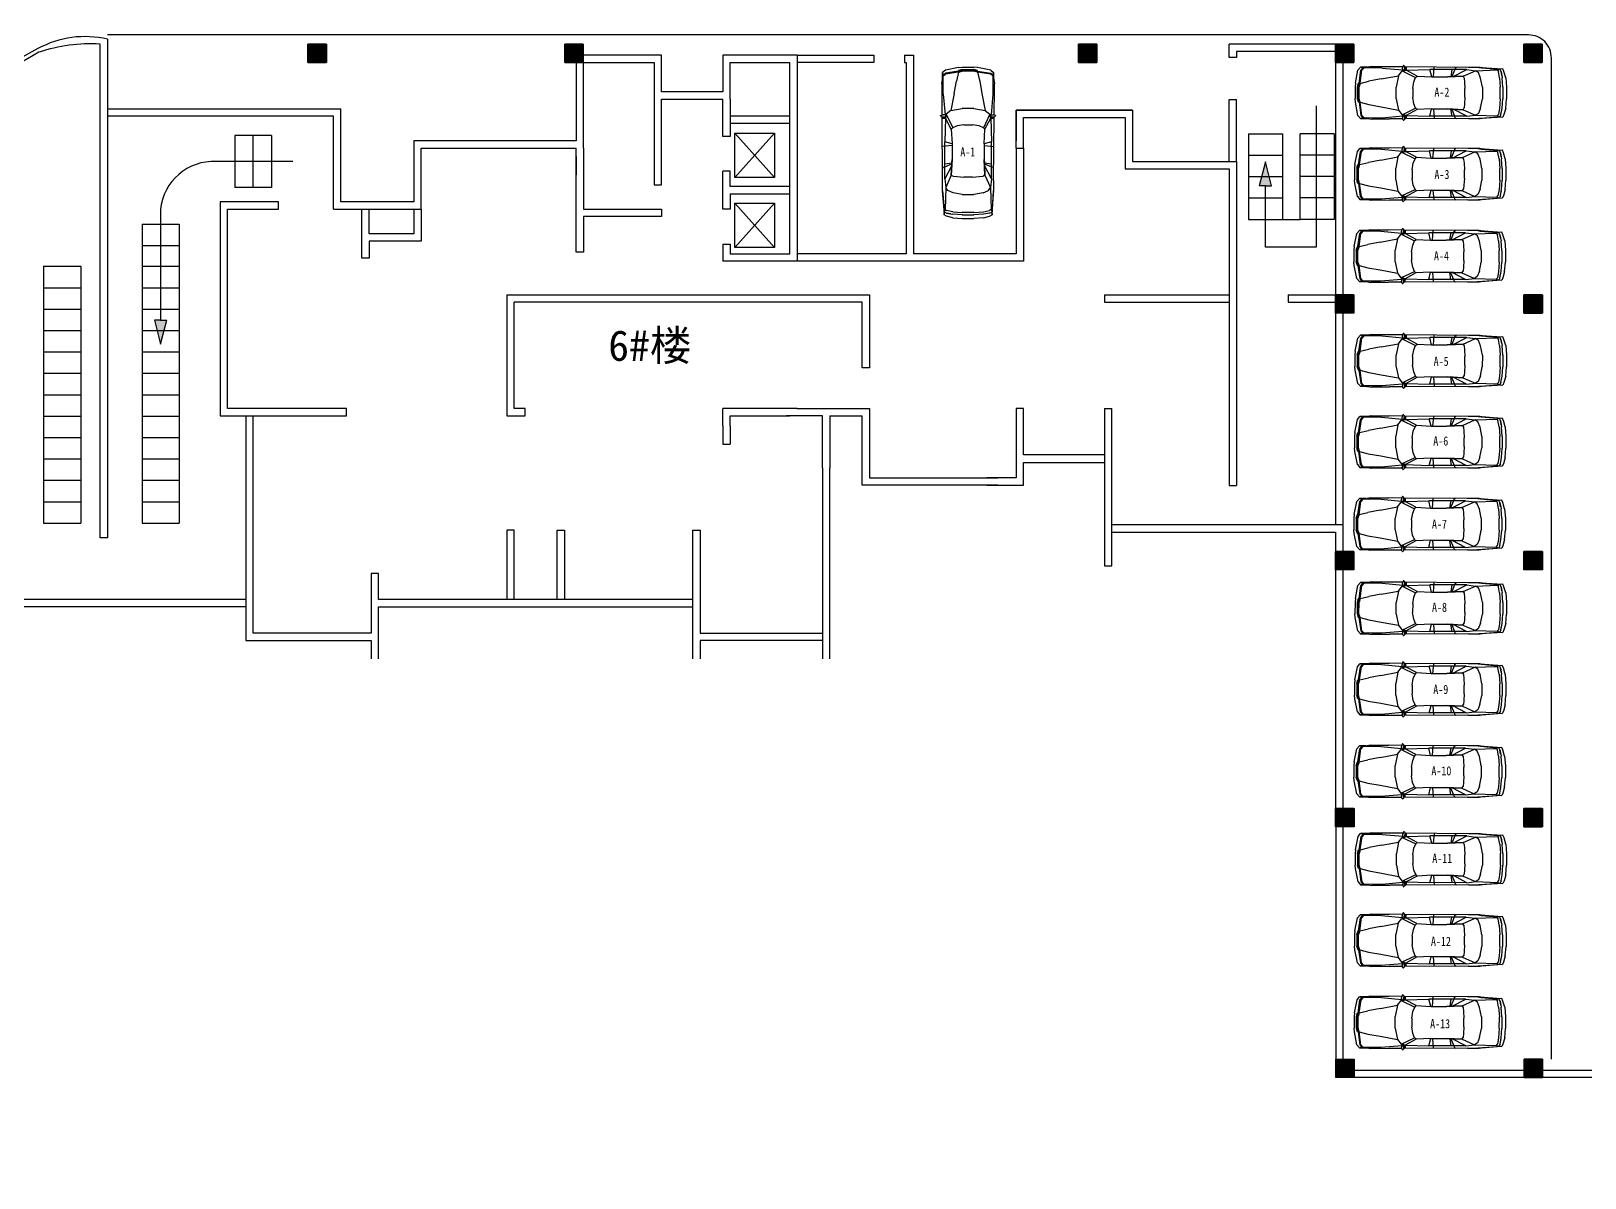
# Model space of a CAD drawing. Extents: x -266505272703 to 7385419, y -354256 to 107640740655.
# Drawn here: x 3659247 to 3710058, y -267170 to -229665 of the extents above; entities that cross this region are included whole.
import ezdxf

# ---------------------------------------------------------------- set-up
doc = ezdxf.new("R2010")
doc.units = 0
doc.header["$LTSCALE"] = 1000
for name, color, linetype in [('jb1', 42, 'Continuous'), ('PUB_TEXT', 7, 'Continuous'), ('QC', 8, 'Continuous'), ('ROOF', 4, 'Continuous'), ('标注', 3, 'Continuous'), ('红线', 1, 'Continuous')]:
    doc.layers.add(name, color=color, linetype=linetype)
doc.styles.get("Standard").update_dxf_attribs({"font": 'rs.shx', "bigfont": 'hztxt.shx'})
doc.styles.add('STYLE2', font='NSimSun.ttf', dxfattribs={"width": 0.8})
doc.styles.add('宋体', font='SimSun.ttf')

# ---------------------------------------------------------------- blocks, each defined once
blk = doc.blocks.new('M_F27')
for p, q in [((-2489, 522), (-2426, 736)), ((-2426, 736), (-2389, 824)), ((-2389, 824), (-1610, 874)), ((-2389, 824), (-1560, 874)), ((-2264, 812), (-2389, 824)), ((-2326, 736), (-2364, 522)), ((-2326, 736), (-2351, 596)), ((-2351, 594), (-2351, 596)), ((-2326, 736), (-2288, 811)), ((-2200, 786), (-2288, 811)), ((-2276, 522), (-2238, 736)), ((-2200, 786), (-2238, 736)), ((-1560, 874), (-2212, 815)), ((-2208, 815), (-2211, 814)), ((-1660, 862), (-2208, 815)), ((-1446, 761), (-2200, 786)), ((-1560, 874), (-1660, 862)), ((-1622, 510), (-1547, 698)), ((-1617, 869), (-1620, 866)), ((-1208, 874), (-1610, 874)), ((-1547, 698), (-1446, 761)), ((-1145, 799), (-1446, 761)), ((-1019, 572), (-1446, 761)), ((-1208, 874), (980, 889)), ((-1145, 799), (-682, 557)), ((-1145, 799), (124, 799)), ((-1019, 572), (-1057, 510)), ((-680, 556), (-1019, 572)), ((-1019, 572), (-479, 547)), ((-743, 849), (-793, 874)), ((-730, 799), (-743, 849)), ((-630, 555), (-730, 799)), ((-680, 556), (-630, 555)), ((-642, 799), (-605, 554)), ((-605, 554), (-630, 555)), ((-479, 547), (-605, 554)), ((61, 547), (-479, 547)), ((-2, 547), (-27, 877)), ((124, 799), (61, 547)), ((61, 547), (564, 572)), ((941, 773), (124, 799)), ((564, 572), (941, 773)), ((564, 572), (614, 522)), ((1079, 748), (614, 522)), ((941, 773), (941, 874)), ((983, 777), (941, 773)), ((941, 773), (987, 765)), ((980, 902), (995, 790)), ((980, 790), (980, 898)), ((995, 790), (980, 790)), ((980, 790), (992, 746)), ((984, 905), (1020, 939)), ((992, 746), (1021, 747)), ((995, 790), (1022, 746)), ((1022, 748), (995, 790)), ((1021, 747), (1022, 748)), ((1053, 768), (1022, 746)), ((1036, 935), (1062, 857)), ((1036, 756), (1079, 748)), ((1051, 889), (1497, 893)), ((1057, 776), (1062, 857)), ((1770, 849), (1058, 784)), ((1204, 585), (1079, 748)), ((1795, 472), (1204, 585)), ((1280, 196), (1204, 585)), ((1506, 899), (2121, 899)), ((2461, 849), (1770, 849)), ((2272, 876), (2121, 899)), ((2272, 876), (2272, 874)), ((2437, 851), (2272, 876)), ((2511, 874), (2287, 874)), ((2398, 849), (2461, 773)), ((2437, 850), (2433, 851)), ((2498, 773), (2436, 849)), ((2511, 874), (2450, 850)), ((2461, 773), (2523, 321)), ((2561, 321), (2498, 773)), ((2599, 773), (2511, 874)), ((2599, 773), (2687, 321)), ((-2489, 522), (-2514, 196)), ((-2514, -206), (-2514, 196)), ((-2364, 522), (-2389, 196)), ((-2389, -206), (-2389, 196)), ((-2301, 196), (-2276, 522)), ((-2301, 196), (-2301, -206)), ((-1622, 510), (-1685, 196)), ((-1685, -206), (-1685, 196)), ((-1082, 145), (-1070, 371)), ((-1082, 145), (-1082, -156)), ((-1070, 371), (-1057, 510)), ((614, 522), (677, 371)), ((677, 371), (714, 145)), ((714, -156), (714, 145)), ((1280, 196), (1280, -206)), ((2222, 397), (1795, 472)), ((2523, 321), (2222, 397)), ((2523, 321), (2586, 321)), ((2523, 321), (2561, 196)), ((2580, 196), (2542, 321)), ((2561, 196), (2561, -206)), ((2611, 196), (2574, 321)), ((2580, 321), (2618, 196)), ((2580, 196), (2580, -206)), ((2611, 196), (2611, -206)), ((2618, -206), (2618, 196)), ((2687, 321), (2699, 196)), ((2699, -206), (2699, 196)), ((-2489, -533), (-2514, -206)), ((-2489, -533), (-2426, -747)), ((-2389, -206), (-2364, -533)), ((-2326, -747), (-2364, -533)), ((-2276, -533), (-2301, -206)), ((-2276, -533), (-2238, -747)), ((-1685, -206), (-1622, -520)), ((-1622, -520), (-1547, -709)), ((-1070, -382), (-1082, -156)), ((-1057, -520), (-1070, -382)), ((-1019, -583), (-1057, -520)), ((614, -533), (564, -583)), ((677, -382), (614, -533)), ((1079, -759), (614, -533)), ((714, -156), (677, -382)), ((1204, -596), (1280, -206)), ((1795, -483), (1204, -596)), ((1795, -483), (2222, -407)), ((2523, -332), (2222, -407)), ((2523, -332), (2461, -784)), ((2561, -332), (2498, -784)), ((2523, -332), (2561, -206)), ((2586, -332), (2523, -332)), ((2580, -206), (2542, -332)), ((2618, -6), (2561, -6)), ((2574, -332), (2611, -206)), ((2618, -206), (2580, -332)), ((2687, -332), (2599, -784)), ((2687, -332), (2699, -206)), ((-2426, -747), (-2389, -835)), ((-2389, -835), (-2264, -823)), ((-1560, -885), (-2389, -835)), ((-1610, -885), (-2389, -835)), ((-2351, -607), (-2351, -605)), ((-2351, -607), (-2326, -747)), ((-2326, -747), (-2288, -822)), ((-2288, -822), (-2200, -797)), ((-2200, -797), (-2238, -747)), ((-2212, -826), (-1560, -885)), ((-2208, -826), (-2211, -825)), ((-1660, -872), (-2208, -826)), ((-1446, -772), (-2200, -797)), ((-1560, -885), (-1660, -872)), ((-1621, -877), (-1617, -880)), ((-1610, -885), (-1208, -885)), ((-1547, -709), (-1446, -772)), ((-1019, -583), (-1446, -772)), ((-1145, -809), (-1446, -772)), ((-1208, -885), (980, -900)), ((-682, -568), (-1145, -809)), ((-1145, -809), (124, -809)), ((-479, -558), (-1019, -583)), ((-1019, -583), (-680, -567)), ((-743, -860), (-793, -885)), ((-743, -860), (-730, -809)), ((-730, -809), (-630, -566)), ((-680, -567), (-682, -568)), ((-680, -567), (-630, -566)), ((-605, -565), (-642, -809)), ((-630, -566), (-605, -565)), ((-605, -565), (-479, -558)), ((61, -558), (-479, -558)), ((-2, -558), (-27, -884)), ((61, -558), (124, -809)), ((564, -583), (61, -558)), ((941, -784), (124, -809)), ((564, -583), (941, -784)), ((987, -776), (941, -784)), ((983, -788), (941, -784)), ((941, -885), (941, -784)), ((992, -757), (980, -800)), ((995, -800), (980, -800)), ((995, -800), (980, -913)), ((980, -909), (980, -800)), ((984, -916), (1020, -950)), ((992, -757), (1021, -758)), ((995, -800), (1022, -757)), ((1022, -758), (995, -800)), ((1021, -758), (1022, -758)), ((1022, -757), (1053, -779)), ((1036, -767), (1079, -759)), ((1036, -946), (1062, -867)), ((1051, -901), (1497, -904)), ((1057, -787), (1062, -867)), ((1770, -860), (1058, -795)), ((1204, -596), (1079, -759)), ((2121, -910), (1506, -910)), ((1770, -860), (2461, -860)), ((2121, -910), (2272, -887)), ((2270, -887), (2121, -910)), ((2437, -861), (2272, -887)), ((2272, -885), (2272, -887)), ((2285, -885), (2511, -885)), ((2398, -860), (2461, -784)), ((2436, -860), (2498, -784)), ((2437, -861), (2436, -860)), ((2450, -861), (2511, -885)), ((2599, -784), (2511, -885))]:
    blk.add_line(p, q)
for centre, start, end in [((990, 898), 132.965, 179.7454), ((1027, 932), 18.1573, 132.965), ((1047, 776), 305.1542, 356.8636), ((990, -909), 180.2546, 227.035), ((1027, -942), 227.035, 341.8427), ((1047, -787), 3.1798, 54.8458)]:
    blk.add_arc(centre, 10, start, end)
at = {"width": 0.8, "flags": 9}
for tag in ['XSIZE', 'YSIZE']:
    blk.add_attdef(tag, (0, 0), '', height=0.5, dxfattribs=at)

msp = doc.modelspace()

# ---------------------------------------------------------------- hatches: boundary and pattern name
at = {"layer": 'jb1', "linetype": 'ByBlock'}
h = msp.add_hatch(color=256, dxfattribs=at)
h.paths.add_polyline_path([(3207028, 61244), (3207028, -349256), (3784028, -349256), (3784028, 61244)], flags=16)
h.paths.add_polyline_path([(3194528, -354256), (3194528, 66244), (3789028, 66244), (3789028, -354256)])
h.paths.add_polyline_path([(3205987, -18360), (3205987, -12971), (3203126, -12971), (3203126, -18360)], flags=24)
h.paths.add_polyline_path([(3201099, -18348), (3201099, -12948), (3198270, -12948), (3198270, -18348)], flags=24)
edge = h.paths.add_edge_path(flags=16)
edge.add_line((3207028, 61244), (3197028, 61244))
edge.add_line((3197028, 61244), (3197028, -23256))
edge.add_line((3197028, -23256), (3207028, -23256))
edge = h.paths.add_edge_path(flags=16)
edge.add_line((3202028, 61244), (3202028, -18256))
h.paths.add_polyline_path([(3201021, -22371), (3201021, -20286), (3198223, -20286), (3198223, -22371)], flags=24)
h.paths.add_polyline_path([(3205457, -22424), (3205457, -20318), (3202722, -20318), (3202722, -22424)], flags=24)
edge = h.paths.add_edge_path(flags=0)
edge.add_line((3197028, -18256), (3207028, -18256))
edge = h.paths.add_edge_path(flags=0)
edge.add_line((3197028, -10756), (3207028, -10756))
edge = h.paths.add_edge_path(flags=0)
edge.add_line((3197028, 744), (3207028, 744))
h.paths.add_polyline_path([(3205940, 8359), (3205940, 13623), (3203017, 13623), (3203017, 8359)], flags=24)
h.paths.add_polyline_path([(3200990, 8419), (3200990, 12965), (3198161, 12965), (3198161, 8419)], flags=24)
edge = h.paths.add_edge_path(flags=0)
edge.add_line((3197028, 8244), (3207028, 8244))
edge = h.paths.add_edge_path(flags=0)
edge.add_line((3197028, 15744), (3207028, 15744))
h.paths.add_polyline_path([(3201180, 34865), (3201180, 40170), (3198382, 40170), (3198382, 34865)], flags=24)
h.paths.add_polyline_path([(3205969, 34786), (3205969, 39997), (3203329, 39997), (3203329, 34786)], flags=24)
edge = h.paths.add_edge_path(flags=0)
edge.add_line((3197028, 27244), (3207028, 27244))
edge = h.paths.add_edge_path(flags=0)
edge.add_line((3197028, 34744), (3207028, 34744))
edge = h.paths.add_edge_path(flags=0)
edge.add_line((3197028, 42244), (3207028, 42244))
edge = h.paths.add_edge_path(flags=0)
edge.add_line((3197028, 53744), (3207028, 53744))
edge = h.paths.add_edge_path(flags=0)
edge.add_line((3504528, -349256), (3504528, -335256))
edge.add_line((3504528, -335256), (3784028, -335256))
edge = h.paths.add_edge_path(flags=0)
edge.add_line((3580028, -344756), (3670028, -344756))
edge = h.paths.add_edge_path(flags=0)
edge.add_line((3580028, -340256), (3670028, -340256))
h.paths.add_polyline_path([(3580921, -339322), (3586279, -339322), (3586279, -336555), (3580921, -336555)], flags=8)
h.paths.add_polyline_path([(3581167, -348327), (3586242, -348327), (3586242, -345529), (3581167, -345529)], flags=8)
edge = h.paths.add_edge_path(flags=0)
edge.add_line((3511834, -341564), (3511834, -341020))
edge = h.paths.add_edge_path(flags=0)
edge.add_line((3518840, -341020), (3518840, -341564))
edge = h.paths.add_edge_path(flags=0)
edge.add_line((3517008, -341564), (3517008, -341020))
edge = h.paths.add_edge_path(flags=0)
edge.add_arc((3515337, -341290), 439, 0, 360)
edge = h.paths.add_edge_path(flags=0)
edge.add_arc((3515337, -341290), 952, 0, 360)
edge = h.paths.add_edge_path(flags=0)
edge.add_line((3513691, -341020), (3513691, -341564))
edge = h.paths.add_edge_path(flags=0)
edge.add_line((3580028, -349256), (3580028, -335256))
h.paths.add_polyline_path([(3528821, -347040), (3562658, -347040), (3562658, -344592), (3528821, -344592)], flags=8)
edge = h.paths.add_edge_path(flags=0)
edge.add_arc((3514570, -346293), 254, 23.8671, 164.0253)
edge = h.paths.add_edge_path(flags=0)
edge.add_line((3514326, -346552), (3514326, -346775))
edge.add_line((3514326, -346775), (3514216, -346775))
edge.add_line((3514216, -346775), (3514216, -346328))
edge = h.paths.add_edge_path(flags=0)
edge.add_line((3514216, -346258), (3514216, -345945))
edge.add_line((3514216, -345945), (3514326, -345945))
edge.add_line((3514326, -345945), (3514326, -346034))
edge = h.paths.add_edge_path(flags=0)
edge.add_line((3513019, -343617), (3515077, -343617))
edge = h.paths.add_edge_path(flags=0)
edge.add_line((3515077, -344162), (3513019, -344162))
edge = h.paths.add_edge_path(flags=0)
edge.add_line((3513019, -341564), (3513019, -343617))
edge = h.paths.add_edge_path(flags=0)
edge.add_line((3512499, -343617), (3512499, -341564))
edge = h.paths.add_edge_path(flags=0)
edge.add_line((3513019, -344830), (3512499, -344830))
h.paths.add_polyline_path([(3512811, -345945), (3512918, -345945), (3512918, -346778), (3512811, -346778)], flags=0)
h.paths.add_polyline_path([(3512802, -345680), (3512915, -345680), (3512915, -345855), (3512802, -345855)], flags=0)
edge = h.paths.add_edge_path(flags=0)
edge.add_line((3512499, -344830), (3512499, -344162))
edge = h.paths.add_edge_path(flags=0)
edge.add_line((3511834, -343617), (3512499, -343617))
edge = h.paths.add_edge_path(flags=0)
edge.add_line((3511834, -344162), (3511834, -343617))
edge = h.paths.add_edge_path(flags=0)
edge.add_line((3512499, -344162), (3511834, -344162))
edge = h.paths.add_edge_path(flags=0)
edge.add_line((3512484, -346058), (3512484, -346775))
edge.add_line((3512484, -346775), (3512370, -346775))
edge.add_line((3512370, -346775), (3512370, -346058))
edge = h.paths.add_edge_path(flags=0)
edge.add_line((3512370, -346058), (3512213, -346058))
edge.add_line((3512213, -346058), (3512213, -345948))
edge.add_line((3512213, -345948), (3512370, -345948))
edge = h.paths.add_edge_path(flags=0)
edge.add_line((3512370, -345948), (3512370, -345683))
edge.add_line((3512370, -345683), (3512484, -345683))
edge.add_line((3512484, -345683), (3512484, -345948))
edge = h.paths.add_edge_path(flags=0)
edge.add_line((3512484, -345948), (3512641, -345948))
edge.add_line((3512641, -345948), (3512641, -346058))
edge.add_line((3512641, -346058), (3512484, -346058))
edge = h.paths.add_edge_path(flags=0)
edge.add_line((3513019, -344162), (3513019, -344830))
edge = h.paths.add_edge_path(flags=0)
edge.add_arc((3514570, -346293), 356, 174.3933, 185.6067)
edge = h.paths.add_edge_path(flags=0)
edge.add_arc((3513552, -346367), 312, 10.9739, 349.0261)
edge = h.paths.add_edge_path(flags=0)
edge.add_line((3513859, -346308), (3513859, -346427))
edge = h.paths.add_edge_path(flags=0)
edge.add_arc((3513552, -346367), 428, 44.2885, 315.7115)
edge = h.paths.add_edge_path(flags=0)
edge.add_line((3513859, -346068), (3513859, -345945))
edge.add_line((3513859, -345945), (3513978, -345945))
edge.add_line((3513978, -345945), (3513978, -346781))
edge.add_line((3513978, -346781), (3513859, -346781))
edge.add_line((3513859, -346781), (3513859, -346666))
edge = h.paths.add_edge_path(flags=0)
edge.add_line((3512499, -341564), (3511834, -341564))
edge = h.paths.add_edge_path(flags=0)
edge.add_line((3513691, -341564), (3513019, -341564))
edge = h.paths.add_edge_path(flags=0)
edge.add_line((3518197, -341564), (3518197, -343617))
edge = h.paths.add_edge_path(flags=0)
edge.add_line((3517677, -343617), (3517677, -341564))
edge = h.paths.add_edge_path(flags=0)
edge.add_line((3518865, -344162), (3518197, -344162))
edge = h.paths.add_edge_path(flags=0)
edge.add_line((3518197, -343617), (3518865, -343617))
edge = h.paths.add_edge_path(flags=0)
edge.add_line((3518197, -344162), (3518197, -344830))
edge = h.paths.add_edge_path(flags=0)
edge.add_line((3518865, -343617), (3518865, -344162))
edge = h.paths.add_edge_path(flags=0)
edge.add_line((3515597, -342974), (3515597, -343617))
edge = h.paths.add_edge_path(flags=0)
edge.add_line((3515077, -342974), (3515597, -342974))
edge = h.paths.add_edge_path(flags=0)
edge.add_line((3515077, -343617), (3515077, -342974))
edge = h.paths.add_edge_path(flags=0)
edge.add_line((3515597, -343617), (3517677, -343617))
edge = h.paths.add_edge_path(flags=0)
edge.add_line((3517677, -344830), (3517677, -344162))
edge = h.paths.add_edge_path(flags=0)
edge.add_line((3517677, -344162), (3515597, -344162))
edge = h.paths.add_edge_path(flags=0)
edge.add_line((3515077, -344805), (3515077, -344162))
edge = h.paths.add_edge_path(flags=0)
edge.add_line((3515597, -344805), (3515077, -344805))
edge = h.paths.add_edge_path(flags=0)
edge.add_line((3515597, -344162), (3515597, -344805))
edge = h.paths.add_edge_path(flags=0)
edge.add_line((3518197, -344830), (3517677, -344830))
edge = h.paths.add_edge_path(flags=0)
edge.add_arc((3518301, -346289), 254, 23.8671, 164.0253)
edge = h.paths.add_edge_path(flags=0)
edge.add_line((3518057, -346219), (3518057, -346359))
edge = h.paths.add_edge_path(flags=0)
edge.add_line((3518057, -346359), (3518057, -346548))
edge = h.paths.add_edge_path(flags=0)
edge.add_line((3518057, -346548), (3518057, -346771))
edge.add_line((3518057, -346771), (3517947, -346771))
edge.add_line((3517947, -346771), (3517947, -346324))
edge = h.paths.add_edge_path(flags=0)
edge.add_arc((3518301, -346289), 356, 174.3933, 185.6067)
edge = h.paths.add_edge_path(flags=0)
edge.add_line((3517947, -346255), (3517947, -345941))
edge.add_line((3517947, -345941), (3518057, -345941))
edge.add_line((3518057, -345941), (3518057, -346030))
edge = h.paths.add_edge_path(flags=0)
edge.add_arc((3518301, -346289), 356, 11.9054, 133.2969)
edge = h.paths.add_edge_path(flags=0)
edge.add_line((3518649, -346216), (3518649, -346771))
edge.add_line((3518649, -346771), (3518533, -346771))
edge.add_line((3518533, -346771), (3518533, -346559))
edge = h.paths.add_edge_path(flags=0)
edge.add_line((3518533, -346392), (3518533, -346559))
edge = h.paths.add_edge_path(flags=0)
edge.add_line((3518533, -346392), (3518533, -346187))
edge = h.paths.add_edge_path(flags=0)
edge.add_arc((3517283, -346363), 312, 10.9739, 349.0261)
edge = h.paths.add_edge_path(flags=0)
edge.add_line((3517590, -346304), (3517590, -346423))
edge = h.paths.add_edge_path(flags=0)
edge.add_arc((3517283, -346363), 428, 44.2885, 315.7115)
edge = h.paths.add_edge_path(flags=0)
edge.add_line((3517590, -346064), (3517590, -345941))
edge.add_line((3517590, -345941), (3517709, -345941))
edge.add_line((3517709, -345941), (3517709, -346777))
edge.add_line((3517709, -346777), (3517590, -346777))
edge.add_line((3517590, -346777), (3517590, -346663))
edge = h.paths.add_edge_path(flags=0)
edge.add_line((3516060, -346333), (3516060, -346166))
edge = h.paths.add_edge_path(flags=0)
edge.add_line((3516060, -346333), (3516060, -346538))
edge = h.paths.add_edge_path(flags=0)
edge.add_arc((3516292, -346436), 254, 203.8671, 344.0253)
edge = h.paths.add_edge_path(flags=0)
edge.add_line((3516537, -346505), (3516537, -346366))
edge = h.paths.add_edge_path(flags=0)
edge.add_line((3516537, -346366), (3516537, -346176))
edge = h.paths.add_edge_path(flags=0)
edge.add_line((3516537, -346176), (3516537, -345954))
edge.add_line((3516537, -345954), (3516647, -345954))
edge.add_line((3516647, -345954), (3516647, -346401))
edge = h.paths.add_edge_path(flags=0)
edge.add_arc((3516292, -346436), 356, 354.3933, 365.6067)
edge = h.paths.add_edge_path(flags=0)
edge.add_line((3516647, -346470), (3516647, -346784))
edge.add_line((3516647, -346784), (3516537, -346784))
edge.add_line((3516537, -346784), (3516537, -346695))
edge = h.paths.add_edge_path(flags=0)
edge.add_arc((3516292, -346436), 356, 191.9054, 313.2969)
edge = h.paths.add_edge_path(flags=0)
edge.add_line((3515944, -346509), (3515944, -345954))
edge.add_line((3515944, -345954), (3516060, -345954))
edge.add_line((3516060, -345954), (3516060, -346166))
h.paths.add_polyline_path([(3515258, -347039), (3515371, -346773), (3515050, -345951), (3515179, -345951), (3515429, -346606), (3515696, -345947), (3515822, -345947), (3515379, -347039)], flags=0)
edge = h.paths.add_edge_path(flags=0)
edge.add_line((3514326, -346223), (3514326, -346363))
edge = h.paths.add_edge_path(flags=0)
edge.add_line((3514326, -346363), (3514326, -346552))
edge = h.paths.add_edge_path(flags=0)
edge.add_arc((3514570, -346293), 356, 11.9054, 133.2969)
edge = h.paths.add_edge_path(flags=0)
edge.add_line((3514918, -346220), (3514918, -346775))
edge.add_line((3514918, -346775), (3514802, -346775))
edge.add_line((3514802, -346775), (3514802, -346563))
edge = h.paths.add_edge_path(flags=0)
edge.add_line((3514802, -346396), (3514802, -346563))
edge = h.paths.add_edge_path(flags=0)
edge.add_line((3514802, -346396), (3514802, -346190))
edge = h.paths.add_edge_path(flags=0)
edge.add_line((3518840, -341564), (3518197, -341564))
edge = h.paths.add_edge_path(flags=0)
edge.add_line((3517677, -341564), (3517008, -341564))
h.paths.add_polyline_path([(3580874, -344098), (3586179, -344098), (3586179, -341300), (3580874, -341300)], flags=8)
edge = h.paths.add_edge_path(flags=0)
edge.add_line((3515077, -338991), (3513019, -338991))
edge = h.paths.add_edge_path(flags=0)
edge.add_line((3513019, -338447), (3515077, -338447))
edge = h.paths.add_edge_path(flags=0)
edge.add_line((3512499, -337779), (3513019, -337779))
edge = h.paths.add_edge_path(flags=0)
edge.add_line((3511834, -338447), (3512499, -338447))
edge = h.paths.add_edge_path(flags=0)
edge.add_line((3511834, -338991), (3511834, -338447))
edge = h.paths.add_edge_path(flags=0)
edge.add_line((3512499, -338991), (3511834, -338991))
edge = h.paths.add_edge_path(flags=0)
edge.add_line((3512499, -338447), (3512499, -337779))
edge = h.paths.add_edge_path(flags=0)
edge.add_line((3511834, -341020), (3512499, -341020))
edge = h.paths.add_edge_path(flags=0)
edge.add_line((3512499, -341020), (3512499, -338991))
edge = h.paths.add_edge_path(flags=0)
edge.add_line((3513019, -337779), (3513019, -338447))
edge = h.paths.add_edge_path(flags=0)
edge.add_line((3513019, -341020), (3513691, -341020))
edge = h.paths.add_edge_path(flags=0)
edge.add_line((3513019, -338991), (3513019, -341020))
edge = h.paths.add_edge_path(flags=0)
edge.add_line((3518865, -338991), (3518197, -338991))
edge = h.paths.add_edge_path(flags=0)
edge.add_line((3518197, -338447), (3518865, -338447))
edge = h.paths.add_edge_path(flags=0)
edge.add_line((3518197, -337779), (3518197, -338447))
edge = h.paths.add_edge_path(flags=0)
edge.add_line((3518865, -338447), (3518865, -338991))
edge = h.paths.add_edge_path(flags=0)
edge.add_line((3517677, -338991), (3515622, -338991))
edge = h.paths.add_edge_path(flags=0)
edge.add_line((3515077, -339634), (3515077, -338991))
edge = h.paths.add_edge_path(flags=0)
edge.add_line((3515622, -339634), (3515077, -339634))
edge = h.paths.add_edge_path(flags=0)
edge.add_line((3515622, -338991), (3515622, -339634))
edge = h.paths.add_edge_path(flags=0)
edge.add_line((3515622, -337804), (3515622, -338447))
edge = h.paths.add_edge_path(flags=0)
edge.add_line((3515077, -337804), (3515622, -337804))
edge = h.paths.add_edge_path(flags=0)
edge.add_line((3515077, -338447), (3515077, -337804))
edge = h.paths.add_edge_path(flags=0)
edge.add_line((3515622, -338447), (3517677, -338447))
edge = h.paths.add_edge_path(flags=0)
edge.add_line((3517677, -338447), (3517677, -337779))
edge = h.paths.add_edge_path(flags=0)
edge.add_line((3517677, -337779), (3518197, -337779))
edge = h.paths.add_edge_path(flags=0)
edge.add_line((3518197, -341020), (3518840, -341020))
edge = h.paths.add_edge_path(flags=0)
edge.add_line((3517008, -341020), (3517677, -341020))
edge = h.paths.add_edge_path(flags=0)
edge.add_line((3517677, -341020), (3517677, -338991))
edge = h.paths.add_edge_path(flags=0)
edge.add_line((3518197, -338991), (3518197, -341020))
h.paths.add_polyline_path([(3748525, -351778), (3760192, -351778), (3760192, -349903), (3748525, -349903)], flags=24)
edge = h.paths.add_edge_path(flags=0)
edge.add_line((3710028, -342256), (3784028, -342256))
edge = h.paths.add_edge_path(flags=0)
edge.add_line((3601028, -335256), (3601028, -349256))
edge = h.paths.add_edge_path(flags=0)
edge.add_line((3589528, -335256), (3589528, -349256))
edge = h.paths.add_edge_path(flags=0)
edge.add_line((3612528, -335256), (3612528, -349256))
edge = h.paths.add_edge_path(flags=0)
edge.add_line((3624028, -335256), (3624028, -349256))
edge = h.paths.add_edge_path(flags=0)
edge.add_line((3647028, -335256), (3647028, -349256))
edge = h.paths.add_edge_path(flags=0)
edge.add_line((3635528, -335256), (3635528, -349256))
edge = h.paths.add_edge_path(flags=0)
edge.add_line((3658528, -335256), (3658528, -349256))
edge = h.paths.add_edge_path(flags=0)
edge.add_line((3670028, -335256), (3670028, -349256))
h.paths.add_polyline_path([(3711053, -341578), (3716432, -341578), (3716432, -338749), (3711053, -338749)], flags=8)
edge = h.paths.add_edge_path(flags=0)
edge.add_line((3710028, -335256), (3710028, -349256))
edge = h.paths.add_edge_path(flags=0)
edge.add_line((3720028, -335256), (3720028, -349256))
h.paths.add_polyline_path([(3711079, -345640), (3716406, -345640), (3716406, -342968), (3711079, -342968)], flags=8)
h.paths.add_polyline_path([(3711053, -348311), (3716432, -348311), (3716432, -345482), (3711053, -345482)], flags=8)
h.paths.add_polyline_path([(3624911, -339311), (3632210, -339311), (3632210, -336482), (3624911, -336482)], flags=8)
h.paths.add_polyline_path([(3602005, -339364), (3609221, -339364), (3609221, -336472), (3602005, -336472)], flags=8)
h.paths.add_polyline_path([(3590516, -339353), (3597689, -339353), (3597689, -336524), (3590516, -336524)], flags=8)
h.paths.add_polyline_path([(3613157, -339384), (3619486, -339384), (3619486, -336493), (3613157, -336493)], flags=8)
h.paths.add_polyline_path([(3647932, -339290), (3655148, -339290), (3655148, -336587), (3647932, -336587)], flags=8)
h.paths.add_polyline_path([(3636077, -339384), (3642406, -339384), (3642406, -336493), (3636077, -336493)], flags=8)
h.paths.add_polyline_path([(3659500, -339327), (3666558, -339327), (3666558, -336529), (3659500, -336529)], flags=8)
h.paths.add_polyline_path([(3711074, -338940), (3716222, -338940), (3716222, -336236), (3711074, -336236)], flags=8)
edge = h.paths.add_edge_path(flags=0)
edge.add_line((3760028, -335256), (3760028, -349256))
edge = h.paths.add_edge_path(flags=0)
edge.add_line((3770028, -335256), (3770028, -349256))
h.paths.add_polyline_path([(3761611, -342149), (3766706, -342149), (3766706, -339414), (3761611, -339414)], flags=8)
h.paths.add_polyline_path([(3768122, -351862), (3777724, -351862), (3777724, -349980), (3768122, -349980)], flags=24)
edge = h.paths.add_edge_path(flags=0)
edge.add_line((3760028, -345756), (3784028, -345756))
h.paths.add_polyline_path([(3761437, -348959), (3766512, -348959), (3766512, -346162), (3761437, -346162)], flags=8)
h.paths.add_polyline_path([(3761482, -345773), (3766693, -345773), (3766693, -342881), (3761482, -342881)], flags=8)
edge = h.paths.add_edge_path(flags=0)
edge.add_line((3760028, -338756), (3784028, -338756))
h.paths.add_polyline_path([(3761355, -338711), (3766723, -338711), (3766723, -335787), (3761355, -335787)], flags=8)
h.paths.add_polyline_path([(3732909, -341175), (3744153, -341175), (3744153, -336791), (3732909, -336791)], flags=8)
h.paths.add_polyline_path([(3774282, -341950), (3776471, -341950), (3776471, -339865), (3774282, -339865)], flags=8)
h.paths.add_polyline_path([(3681133, -345871), (3701185, -345871), (3701185, -340511), (3681133, -340511)], flags=8)
h.paths.add_polyline_path([(3444535, -317388), (3497618, -317388), (3497618, -307471), (3444535, -307471)], flags=8)
for points in [[(3668301, -230691), (3668902, -230691), (3668902, -230090), (3668301, -230090)], [(3676702, -230691), (3677303, -230691), (3677303, -230090), (3676702, -230090)], [(3693501, -230691), (3694102, -230691), (3694102, -230090), (3693501, -230090)], [(3693501, -230691), (3694102, -230691), (3694102, -230090), (3693501, -230090)], [(3693501, -230692), (3694102, -230692), (3694102, -230091), (3693501, -230091)], [(3701899, -230692), (3702501, -230692), (3702501, -230091), (3701899, -230091)], [(3701902, -230691), (3702503, -230691), (3702503, -230090), (3701902, -230090)], [(3708059, -230692), (3708661, -230692), (3708661, -230091), (3708059, -230091)], [(3701903, -238892), (3702505, -238892), (3702505, -238291), (3701903, -238291)], [(3701903, -238892), (3702505, -238892), (3702505, -238291), (3701903, -238291)], [(3708063, -238892), (3708665, -238892), (3708665, -238291), (3708063, -238291)], [(3701903, -247287), (3702505, -247287), (3702505, -246686), (3701903, -246686)], [(3708063, -247287), (3708665, -247287), (3708665, -246686), (3708063, -246686)], [(3701903, -255688), (3702505, -255688), (3702505, -255087), (3701903, -255087)], [(3701906, -255687), (3702507, -255687), (3702507, -255087), (3701906, -255087)], [(3708063, -255688), (3708665, -255688), (3708665, -255087), (3708063, -255087)], [(3701907, -263888), (3702509, -263888), (3702509, -263287), (3701907, -263287)], [(3701907, -263888), (3702509, -263888), (3702509, -263287), (3701907, -263287)], [(3708067, -263888), (3708669, -263888), (3708669, -263287), (3708067, -263287)]]:
    msp.add_hatch(color=256, dxfattribs=at).paths.add_polyline_path(points)
h = msp.add_hatch(color=256, dxfattribs=at)
h.paths.add_polyline_path([(3699408, -234726), (3699608, -234726), (3699808, -234726), (3699749, -234493), (3699467, -234493)])
h.paths.add_polyline_path([(3699467, -234493), (3699749, -234493), (3699608, -233939)])
h = msp.add_hatch(color=256, dxfattribs=at)
h.paths.add_polyline_path([(3663681, -239115), (3663481, -239115), (3663281, -239115), (3663341, -239348), (3663622, -239348)])
h.paths.add_polyline_path([(3663622, -239348), (3663341, -239348), (3663481, -239902)])

# ---------------------------------------------------------------- linework, layer by layer
for p, q in [((3661506, -236575), (3661506, -230090)), ((3661746, -229931), (3661746, -246235)), ((3668301, -230091), (3668301, -230691)), ((3668901, -230091), (3668301, -230091)), ((3668901, -230691), (3668901, -230091)), ((3676702, -230091), (3676702, -230691)), ((3677302, -230091), (3676702, -230091)), ((3677302, -230691), (3677302, -230091)), ((3693501, -230091), (3693501, -230691)), ((3694101, -230091), (3693501, -230091)), ((3693501, -230091), (3693501, -230691)), ((3694101, -230091), (3693501, -230091)), ((3693501, -230092), (3693501, -230692)), ((3694101, -230092), (3693501, -230092)), ((3694101, -230691), (3694101, -230091)), ((3694101, -230691), (3694101, -230091)), ((3694101, -230692), (3694101, -230092)), ((3701899, -230092), (3701899, -230692)), ((3702499, -230092), (3701899, -230092)), ((3701902, -230091), (3701902, -230691)), ((3702502, -230091), (3701902, -230091)), ((3702499, -230692), (3702499, -230092)), ((3702502, -230691), (3702502, -230091)), ((3708059, -230092), (3708059, -230692)), ((3708659, -230092), (3708059, -230092)), ((3708659, -230692), (3708659, -230092)), ((3679863, -230451), (3677066, -230451)), ((3677066, -230451), (3677066, -233251)), ((3679863, -231651), (3679863, -230451)), ((3684303, -230451), (3681863, -230451)), ((3681863, -230451), (3681863, -231651)), ((3684303, -230451), (3684303, -237191)), ((3668301, -230691), (3668901, -230691)), ((3676702, -230691), (3677302, -230691)), ((3677306, -233491), (3677306, -230691)), ((3677306, -230691), (3679623, -230691)), ((3679623, -230691), (3679623, -231891)), ((3682103, -231891), (3682103, -230691)), ((3682103, -230691), (3684063, -230691)), ((3684063, -236951), (3684063, -230691)), ((3693501, -230691), (3694101, -230691)), ((3693501, -230691), (3694101, -230691)), ((3693501, -230692), (3694101, -230692)), ((3701899, -230692), (3702499, -230692)), ((3701902, -230691), (3702502, -230691)), ((3708059, -230692), (3708659, -230692)), ((3681863, -231651), (3679863, -231651)), ((3679623, -231891), (3679623, -234691)), ((3679863, -231891), (3681863, -231891)), ((3679863, -234691), (3679863, -231891)), ((3681863, -233111), (3681863, -231891)), ((3682103, -231891), (3682103, -233111)), ((3661746, -232211), (3669373, -232211)), ((3669133, -232451), (3661746, -232451)), ((3669133, -235491), (3669133, -232451)), ((3669373, -235251), (3669373, -232211)), ((3682103, -232435), (3684063, -232435)), ((3682103, -232675), (3684063, -232675)), ((3691463, -233491), (3691463, -232251)), ((3691463, -232251), (3695263, -232251)), ((3691703, -233491), (3691703, -232491)), ((3691703, -232491), (3695023, -232491)), ((3695023, -232491), (3695023, -234171)), ((3695263, -232251), (3695263, -233931)), ((3665910, -233075), (3665910, -234782)), ((3667110, -233075), (3665910, -233075)), ((3666500, -233075), (3666500, -234782)), ((3667110, -233075), (3667110, -234782)), ((3682103, -233111), (3681863, -233111)), ((3682265, -232999), (3683554, -234453)), ((3683554, -232999), (3682265, -234453)), ((3677066, -233251), (3671766, -233251)), ((3671766, -233251), (3671766, -235251)), ((3672006, -235491), (3672006, -233491)), ((3672006, -233491), (3677066, -233491)), ((3674866, -233251), (3674626, -233251)), ((3677066, -233251), (3674866, -233251)), ((3677066, -236891), (3677066, -233491)), ((3677306, -233491), (3677306, -235491)), ((3691463, -233491), (3691703, -233491)), ((3667809, -233931), (3665307, -233931)), ((3677066, -233770), (3677066, -234370)), ((3695023, -234171), (3698423, -234171)), ((3695263, -233931), (3698663, -233931)), ((3698423, -234171), (3698423, -236579)), ((3698663, -233931), (3698663, -237297)), ((3698663, -233931), (3698663, -244526)), ((3699608, -233939), (3699408, -234726)), ((3699808, -234726), (3699608, -233939)), ((3679623, -234691), (3679863, -234691)), ((3682103, -234251), (3681863, -234251)), ((3681863, -235491), (3681863, -234251)), ((3682103, -234751), (3682103, -234251)), ((3699608, -234726), (3699408, -234726)), ((3699608, -234726), (3699808, -234726)), ((3665426, -235251), (3665426, -242251)), ((3667336, -235251), (3665426, -235251)), ((3667110, -234782), (3665910, -234782)), ((3667336, -235491), (3667336, -235251)), ((3671766, -235251), (3669373, -235251)), ((3684063, -234751), (3682103, -234751)), ((3682103, -234991), (3684063, -234991)), ((3682103, -234991), (3682103, -235491)), ((3684063, -234991), (3684063, -234751)), ((3663481, -235504), (3663481, -239115)), ((3665666, -235491), (3667336, -235491)), ((3665666, -242011), (3665666, -235491)), ((3669133, -235491), (3672006, -235491)), ((3670066, -237091), (3670066, -235491)), ((3670306, -236291), (3670306, -235491)), ((3671766, -235491), (3671766, -236291)), ((3672006, -235491), (3672006, -236531)), ((3677306, -235491), (3679863, -235491)), ((3679863, -235731), (3677306, -235731)), ((3677306, -235731), (3677306, -236891)), ((3679863, -235491), (3679863, -235731)), ((3682103, -235491), (3681863, -235491)), ((3683554, -235290), (3682265, -236744)), ((3682265, -235290), (3683554, -236744)), ((3662879, -235980), (3664094, -235980)), ((3662879, -235980), (3662879, -245756)), ((3664094, -235980), (3664094, -245756)), ((3661506, -246235), (3661506, -236575)), ((3662879, -236680), (3664094, -236680)), ((3671766, -236291), (3670306, -236291)), ((3672006, -236531), (3670306, -236531)), ((3670306, -236531), (3670306, -237091)), ((3681863, -236631), (3681863, -237191)), ((3681863, -236631), (3682103, -236631)), ((3682103, -236631), (3682103, -236951)), ((3698423, -236579), (3698423, -244526)), ((3670306, -237091), (3670066, -237091)), ((3677306, -236891), (3677066, -236891)), ((3684303, -237191), (3681863, -237191)), ((3682103, -236951), (3684063, -236951)), ((3659657, -237356), (3660871, -237356)), ((3659657, -237356), (3659657, -245756)), ((3660871, -237356), (3660871, -245756)), ((3662879, -237356), (3664094, -237356)), ((3659657, -238056), (3660871, -238056)), ((3662879, -238056), (3664094, -238056)), ((3694350, -238291), (3698423, -238291)), ((3694350, -238291), (3694350, -238531)), ((3698423, -238291), (3698423, -238291)), ((3701903, -238292), (3701903, -238892)), ((3702503, -238292), (3701903, -238292)), ((3701903, -238292), (3701903, -238892)), ((3702503, -238292), (3701903, -238292)), ((3702503, -238892), (3702503, -238292)), ((3702503, -238892), (3702503, -238292)), ((3708063, -238292), (3708063, -238892)), ((3708663, -238292), (3708063, -238292)), ((3708663, -238892), (3708663, -238292)), ((3659657, -238756), (3660871, -238756)), ((3662879, -238756), (3664094, -238756)), ((3694350, -238531), (3694590, -238531)), ((3694590, -238531), (3698423, -238531)), ((3663481, -239115), (3663281, -239115)), ((3663281, -239115), (3663481, -239902)), ((3663481, -239115), (3663681, -239115)), ((3663481, -239902), (3663681, -239115)), ((3708063, -238892), (3708663, -238892)), ((3659657, -239456), (3660871, -239456)), ((3662879, -239456), (3664094, -239456)), ((3659657, -240156), (3660871, -240156)), ((3662879, -240156), (3664094, -240156)), ((3659657, -240856), (3660871, -240856)), ((3662879, -240856), (3664094, -240856)), ((3659657, -241556), (3660871, -241556)), ((3662879, -241556), (3664094, -241556)), ((3659657, -242256), (3660871, -242256)), ((3662879, -242256), (3664094, -242256)), ((3665426, -242251), (3669266, -242251)), ((3665426, -242251), (3666266, -242251)), ((3669566, -242011), (3665666, -242011)), ((3666266, -242251), (3666266, -249590)), ((3666506, -249350), (3666506, -242251)), ((3669266, -242251), (3669566, -242251)), ((3669566, -242251), (3669566, -242011)), ((3684303, -242011), (3681863, -242011)), ((3681863, -242571), (3681863, -242011)), ((3682103, -242571), (3682103, -242251)), ((3682103, -242251), (3684063, -242251)), ((3685125, -242251), (3683948, -242251)), ((3684303, -242011), (3686423, -242011)), ((3685125, -243945), (3685125, -242251)), ((3685365, -242251), (3685365, -243945)), ((3685365, -242251), (3686423, -242251)), ((3686423, -242011), (3686663, -242011)), ((3686423, -244511), (3686423, -242251)), ((3686663, -242011), (3686663, -244271)), ((3691703, -242011), (3691463, -242011)), ((3691463, -242011), (3691463, -244271)), ((3691703, -243528), (3691703, -242011)), ((3694350, -242011), (3694350, -246311)), ((3694350, -242011), (3694590, -242011)), ((3694590, -246311), (3694590, -242011)), ((3681863, -242571), (3681863, -243171)), ((3682103, -242571), (3682103, -243171)), ((3698423, -242631), (3698423, -242871)), ((3659657, -242956), (3660871, -242956)), ((3662879, -242956), (3664094, -242956)), ((3681863, -243171), (3682103, -243171)), ((3659657, -243656), (3660871, -243656)), ((3662879, -243656), (3664094, -243656)), ((3694350, -243528), (3691703, -243528)), ((3691703, -244511), (3691703, -243768)), ((3691703, -243768), (3694350, -243768)), ((3659657, -244356), (3660871, -244356)), ((3662879, -244356), (3664094, -244356)), ((3685125, -243945), (3685125, -250190)), ((3685365, -250190), (3685365, -243945)), ((3686663, -244271), (3690863, -244271)), ((3691463, -244271), (3690503, -244271)), ((3686663, -244511), (3686423, -244511)), ((3690863, -244511), (3686663, -244511)), ((3690503, -244511), (3691103, -244511)), ((3691103, -244511), (3691703, -244511)), ((3698423, -244526), (3698663, -244526)), ((3659657, -245056), (3660871, -245056)), ((3662879, -245056), (3664094, -245056)), ((3659657, -245756), (3660871, -245756)), ((3662879, -245756), (3664094, -245756)), ((3701898, -245811), (3694590, -245811)), ((3702139, -245811), (3701898, -245811)), ((3702139, -245811), (3702139, -246686)), ((3661746, -246235), (3661506, -246235)), ((3675045, -245990), (3674805, -245990)), ((3674805, -245990), (3674805, -248250)), ((3675045, -248250), (3675045, -245990)), ((3676445, -248250), (3676445, -245990)), ((3676445, -245990), (3676685, -245990)), ((3676685, -245990), (3676685, -248250)), ((3680885, -248250), (3680885, -245990)), ((3680885, -245990), (3681125, -245990)), ((3681125, -245990), (3681125, -249350)), ((3694350, -246311), (3694350, -247151)), ((3694590, -246051), (3701898, -246051)), ((3694590, -247151), (3694590, -246311)), ((3701898, -246051), (3701898, -246687)), ((3701903, -246687), (3701903, -247287)), ((3702503, -246687), (3701903, -246687)), ((3702143, -246687), (3702143, -246927)), ((3702143, -246687), (3702143, -263287)), ((3702503, -247287), (3702503, -246687)), ((3708063, -246687), (3708063, -247287)), ((3708663, -246687), (3708063, -246687)), ((3708663, -247287), (3708663, -246687)), ((3670605, -247400), (3670365, -247400)), ((3670365, -247400), (3670365, -249350)), ((3670605, -248250), (3670605, -247400)), ((3694350, -247151), (3694590, -247151)), ((3701903, -247287), (3701907, -263288)), ((3666266, -248250), (3659006, -248250)), ((3680885, -248250), (3670605, -248250)), ((3680885, -250190), (3680885, -248250)), ((3666266, -248490), (3658766, -248490)), ((3670605, -250190), (3670605, -248490)), ((3670605, -248490), (3680885, -248490)), ((3670365, -249350), (3666506, -249350)), ((3681125, -249350), (3685125, -249350)), ((3666266, -249590), (3670365, -249590)), ((3670365, -249590), (3670365, -250190)), ((3685125, -249590), (3681125, -249590)), ((3681125, -249590), (3681125, -250190)), ((3702503, -255088), (3701903, -255088)), ((3702506, -255087), (3701906, -255087)), ((3702503, -255688), (3702503, -255088)), ((3702506, -255687), (3702506, -255087)), ((3708063, -255088), (3708063, -255688)), ((3708663, -255088), (3708063, -255088)), ((3708663, -255688), (3708663, -255088)), ((3708063, -255688), (3708663, -255688)), ((3701907, -263288), (3701907, -263888)), ((3701907, -263288), (3701907, -263888)), ((3702507, -263648), (3722666, -263648)), ((3708067, -263288), (3708067, -263888)), ((3708667, -263288), (3708067, -263288)), ((3708667, -263888), (3708667, -263288)), ((3722666, -263889), (3702509, -263888)), ((3708067, -263888), (3708667, -263888))]:
    msp.add_line(p, q, dxfattribs=at)
for points in [[(3668301, -230090), (3668902, -230090), (3668902, -230691), (3668301, -230691)], [(3668301, -230090), (3668902, -230090), (3668902, -230691), (3668301, -230691)], [(3676702, -230090), (3677303, -230090), (3677303, -230691), (3676702, -230691)], [(3676702, -230090), (3677303, -230090), (3677303, -230691), (3676702, -230691)], [(3693501, -230090), (3694102, -230090), (3694102, -230691), (3693501, -230691)], [(3693501, -230090), (3694102, -230090), (3694102, -230691), (3693501, -230691)], [(3693501, -230090), (3694102, -230090), (3694102, -230691), (3693501, -230691)], [(3693501, -230090), (3694102, -230090), (3694102, -230691), (3693501, -230691)], [(3693501, -230091), (3694102, -230091), (3694102, -230692), (3693501, -230692)], [(3693501, -230091), (3694102, -230091), (3694102, -230692), (3693501, -230692)], [(3701899, -230091), (3702501, -230091), (3702501, -230692), (3701899, -230692)], [(3701899, -230091), (3702501, -230091), (3702501, -230692), (3701899, -230692)], [(3701902, -230090), (3702503, -230090), (3702503, -230691), (3701902, -230691)], [(3701902, -230090), (3702503, -230090), (3702503, -230691), (3701902, -230691)], [(3708059, -230091), (3708661, -230091), (3708661, -230692), (3708059, -230692)], [(3708059, -230091), (3708661, -230091), (3708661, -230692), (3708059, -230692)], [(3682265, -232999), (3683554, -232999), (3683554, -234453), (3682265, -234453)], [(3682265, -235290), (3683554, -235290), (3683554, -236744), (3682265, -236744)], [(3701903, -238291), (3702505, -238291), (3702505, -238892), (3701903, -238892)], [(3701903, -238291), (3702505, -238291), (3702505, -238892), (3701903, -238892)], [(3701903, -238291), (3702505, -238291), (3702505, -238892), (3701903, -238892)], [(3701903, -238291), (3702505, -238291), (3702505, -238892), (3701903, -238892)], [(3708063, -238291), (3708665, -238291), (3708665, -238892), (3708063, -238892)], [(3708063, -238291), (3708665, -238291), (3708665, -238892), (3708063, -238892)], [(3701903, -246686), (3702505, -246686), (3702505, -247287), (3701903, -247287)], [(3701903, -246686), (3702505, -246686), (3702505, -247287), (3701903, -247287)], [(3708063, -246686), (3708665, -246686), (3708665, -247287), (3708063, -247287)], [(3708063, -246686), (3708665, -246686), (3708665, -247287), (3708063, -247287)], [(3701903, -255087), (3702505, -255087), (3702505, -255688), (3701903, -255688)], [(3701903, -255087), (3702505, -255087), (3702505, -255688), (3701903, -255688)], [(3701906, -255087), (3702507, -255087), (3702507, -255687), (3701906, -255687)], [(3701906, -255087), (3702507, -255087), (3702507, -255687), (3701906, -255687)], [(3708063, -255087), (3708665, -255087), (3708665, -255688), (3708063, -255688)], [(3708063, -255087), (3708665, -255087), (3708665, -255688), (3708063, -255688)], [(3701907, -263287), (3702509, -263287), (3702509, -263888), (3701907, -263888)], [(3701907, -263287), (3702509, -263287), (3702509, -263888), (3701907, -263888)], [(3701907, -263287), (3702509, -263287), (3702509, -263888), (3701907, -263888)], [(3701907, -263287), (3702509, -263287), (3702509, -263888), (3701907, -263888)], [(3708067, -263287), (3708669, -263287), (3708669, -263888), (3708067, -263888)], [(3708067, -263287), (3708669, -263287), (3708669, -263888), (3708067, -263888)]]:
    msp.add_lwpolyline(points, close=True, dxfattribs=at)
for centre, radius, start, end in [((3664099, -241395), 20468, 103.5496, 153.6669), ((3665047, -242453), 21541, 105.4644, 152.1585), ((3661010, -233047), 3202, 76.709, 118.7567), ((3661205, -235471), 5389, 86.7997, 108.3981), ((3665505, -241858), 13093, 117.4498, 148.5295), ((3665920, -241985), 13281, 118.8889, 148.7496), ((3665213, -235668), 1739, 86.8966, 174.6052)]:
    msp.add_arc(centre, radius, start, end, dxfattribs=at)
at = {"layer": 'ROOF', "linetype": 'ByBlock'}
for p, q in [((3701903, -230092), (3698423, -230092)), ((3698423, -230532), (3698423, -230092)), ((3684303, -230451), (3686803, -230451)), ((3686803, -230451), (3686803, -230691)), ((3687803, -230451), (3688103, -230451)), ((3687803, -230451), (3687803, -230691)), ((3688103, -230451), (3688103, -236951)), ((3698663, -230532), (3698423, -230532)), ((3701903, -230332), (3698663, -230332)), ((3698663, -230332), (3698663, -230532)), ((3686803, -230691), (3684303, -230691)), ((3687803, -230691), (3687863, -230691)), ((3687863, -230691), (3687863, -236951)), ((3701899, -230692), (3701899, -238592)), ((3702139, -230692), (3702139, -238592)), ((3698423, -233931), (3698423, -231901)), ((3698423, -231901), (3698663, -231901)), ((3698663, -233931), (3698663, -231901)), ((3701270, -232113), (3701270, -236733)), ((3695263, -232251), (3691463, -232251)), ((3691463, -232251), (3691463, -233251)), ((3695263, -232251), (3695263, -233931)), ((3699054, -233023), (3700171, -233023)), ((3699054, -233023), (3699054, -235823)), ((3700171, -233023), (3700171, -235823)), ((3701859, -233023), (3700742, -233023)), ((3700742, -235823), (3700742, -233023)), ((3701859, -233023), (3701859, -235823)), ((3691463, -233491), (3691463, -236951)), ((3691703, -233491), (3691703, -237191)), ((3699054, -233723), (3700171, -233723)), ((3701859, -233723), (3700742, -233723)), ((3695263, -233931), (3698663, -233931)), ((3698663, -233931), (3698663, -237297)), ((3699054, -234423), (3700171, -234423)), ((3699608, -236733), (3699608, -234726)), ((3701859, -234423), (3700742, -234423)), ((3699054, -235123), (3700171, -235123)), ((3701859, -235123), (3700742, -235123)), ((3699054, -235823), (3700171, -235823)), ((3700171, -235823), (3700742, -235823)), ((3701859, -235823), (3700742, -235823)), ((3701270, -236733), (3699608, -236733)), ((3687863, -236951), (3684303, -236951)), ((3688103, -237191), (3684303, -237191)), ((3691463, -236951), (3688103, -236951)), ((3691703, -237191), (3688103, -237191)), ((3674805, -238291), (3686663, -238291)), ((3674805, -238291), (3674805, -242251)), ((3686663, -238291), (3686663, -240682)), ((3700353, -238291), (3701903, -238291)), ((3700353, -238291), (3700353, -238531)), ((3686423, -238531), (3675045, -238531)), ((3675045, -242011), (3675045, -238531)), ((3686423, -240682), (3686423, -238531)), ((3700353, -238531), (3701903, -238531)), ((3701899, -238892), (3701898, -245811)), ((3702139, -238892), (3702139, -245811)), ((3686663, -240682), (3686423, -240682)), ((3674805, -242251), (3675045, -242251)), ((3675405, -242011), (3675045, -242011)), ((3675045, -242251), (3675405, -242251)), ((3675405, -242251), (3675405, -242011)), ((3685125, -242251), (3684063, -242251)), ((3684303, -242011), (3685365, -242011)), ((3685365, -243287), (3685365, -243945)), ((3685125, -243945), (3685125, -243527))]:
    msp.add_line(p, q, dxfattribs=at)
at = {"layer": '红线', "linetype": 'ByBlock'}
for p, q in [((3664224, -229792), (3661746, -229792)), ((3708211, -229792), (3664224, -229792)), ((3708969, -263287), (3708961, -230544))]:
    msp.add_line(p, q, dxfattribs=at)
msp.add_arc((3708219, -230534), 742, 359.2364, 90.593, dxfattribs=at)

# ---------------------------------------------------------------- block references
at = {"layer": 'QC', "zscale": 0.95}
for p, xscale, yscale, rotation in [((3689893, -233409), -0.9500000001862645, 0.9500000001862645, 270), ((3705104, -231692), 0.9500000003335646, 0.9500000003317837, 179.9289785963968), ((3705087, -234348), 0.9500000003335646, 0.9500000003317837, 179.9289785963968), ((3705069, -237030), 0.9500000003335646, 0.9500000003317837, 179.9289785963968), ((3705102, -240455), 0.9500000003335646, 0.9500000003317837, 179.9289785963968), ((3705086, -243111), 0.9500000003335646, 0.9500000003317837, 179.9289785963968), ((3705068, -245793), 0.9500000003335646, 0.9500000003317837, 179.9289785963968), ((3705103, -248544), 0.9500000003335646, 0.9500000003317837, 179.9289785963968), ((3705086, -251200), 0.9500000003335646, 0.9500000003317837, 179.9289785963968), ((3705068, -253882), 0.9500000003335646, 0.9500000003317837, 179.9289785963968), ((3705108, -256754), 0.9500000003335646, 0.9500000003317837, 179.9289785963968), ((3705091, -259409), 0.9500000003335646, 0.9500000003317837, 179.9289785963968), ((3705073, -262091), 0.9500000003335646, 0.9500000003317837, 179.9289785963968)]:
    msp.add_blockref('M_F27', p, dxfattribs=dict(at, xscale=xscale, yscale=yscale, rotation=rotation))

# ---------------------------------------------------------------- texts
at = {"layer": 'PUB_TEXT', "style": 'STYLE2', "width": 0.8}
for s, p in [('A-2', (3705135, -231813)), ('A-1', (3689632, -233766)), ('A-3', (3705136, -234503)), ('A-4', (3705121, -237167)), ('A-5', (3705111, -240614)), ('A-6', (3705098, -243218)), ('A-7', (3705055, -245940)), ('A-8', (3705057, -248659)), ('A-9', (3705099, -251343)), ('A-10', (3705036, -254007)), ('A-11', (3705066, -256867)), ('A-12', (3705022, -259582)), ('A-13', (3704996, -262277))]:
    msp.add_text(s, height=300, dxfattribs=at).set_placement(p)
at = {"layer": '标注', "style": '宋体'}
msp.add_text('6#楼', height=1000, dxfattribs=at).set_placement((3678120, -240449))

doc.saveas('drawing.dxf')
